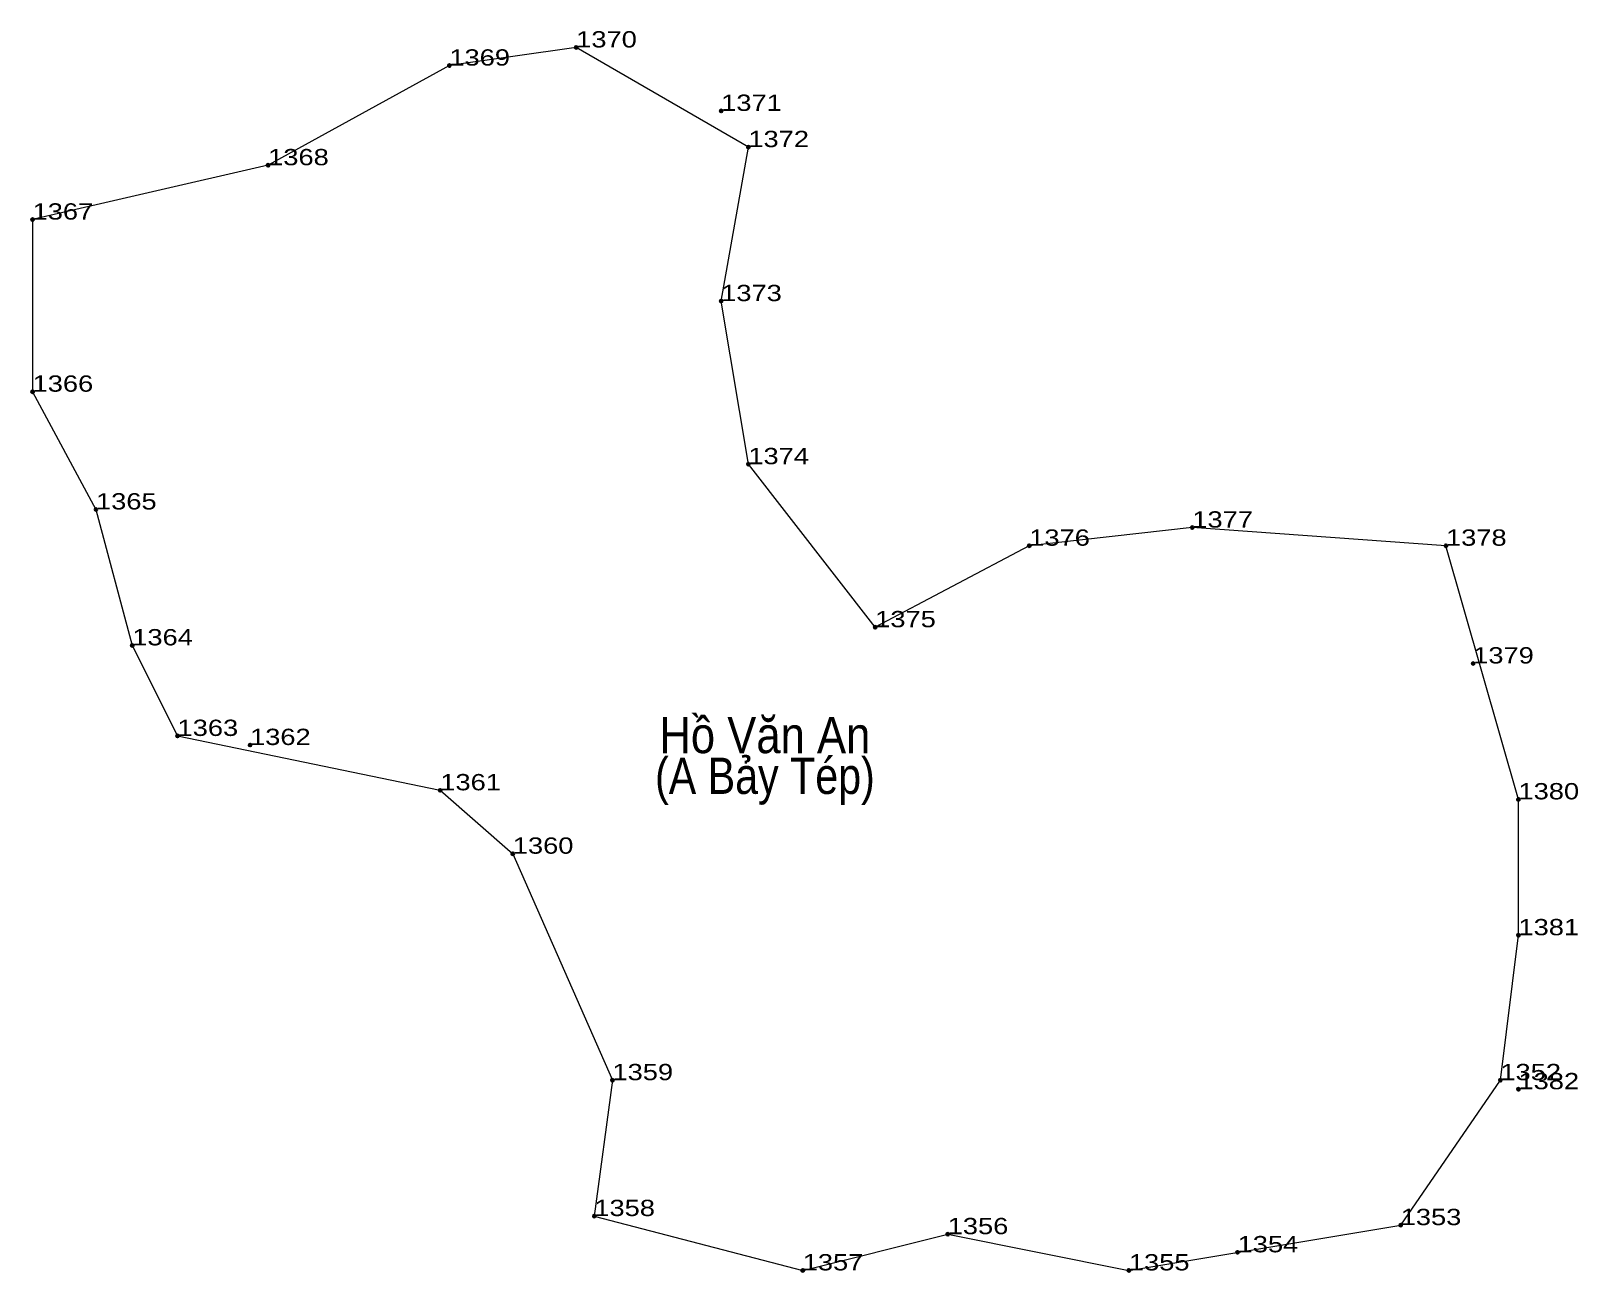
# Model space of a CAD drawing. Header units: metres. Extents: x 549244 to 555620, y 1839739 to 1842785.
# Drawn here: x 554093.8 to 554264.6, y 1839738.8 to 1839875.8 of the extents above; entities that cross this region are included whole.
import ezdxf
from ezdxf.enums import TextEntityAlignment as Align

# ---------------------------------------------------------------- set-up
doc = ezdxf.new("R2010")
doc.units = ezdxf.units.M
doc.header["$LTSCALE"] = 0.72
doc.header["$PDMODE"] = 32
doc.header["$PDSIZE"] = 0.36
doc.layers.add('10', color=7, linetype='Continuous', lineweight=13)
doc.layers.add('12', color=7, linetype='Continuous')
doc.layers.add('7', color=7, linetype='Continuous')

msp = doc.modelspace()

# ---------------------------------------------------------------- linework, layer by layer
at = {"layer": '10'}
msp.add_lwpolyline([(554187, 1839810), (554173, 1839828), (554170, 1839846), (554173, 1839863), (554154, 1839874), (554140, 1839872), (554120, 1839861), (554094, 1839855), (554094, 1839836), (554101, 1839823), (554105, 1839808), (554110, 1839798), (554139, 1839792), (554147, 1839785), (554158, 1839760), (554156, 1839745), (554179, 1839739), (554195, 1839743), (554215, 1839739), (554245, 1839744), (554256, 1839760), (554258, 1839776), (554258, 1839791), (554250, 1839819), (554222, 1839821), (554204, 1839819)], close=True, dxfattribs=at)
at = {"layer": '7'}
for p in [(554154, 1839874), (554140, 1839872), (554170, 1839867), (554173, 1839863), (554120, 1839861), (554094, 1839855), (554170, 1839846), (554094, 1839836), (554173, 1839828), (554101, 1839823), (554222, 1839821), (554204, 1839819), (554250, 1839819), (554187, 1839810), (554105, 1839808), (554253, 1839806), (554110, 1839798), (554118, 1839797), (554139, 1839792), (554258, 1839791), (554147, 1839785), (554258, 1839776), (554158, 1839760), (554256, 1839760), (554258, 1839759), (554156, 1839745), (554245, 1839744), (554195, 1839743), (554227, 1839741), (554179, 1839739), (554215, 1839739)]:
    msp.add_point(p, dxfattribs=at)

# ---------------------------------------------------------------- texts
at = {"layer": '10'}
for s, width, p in [('Hồ Văn An', 0.9, (554174.82, 1839796.1)), ('(A Bảy Tép)', 0.85, (554174.83, 1839791.6))]:
    msp.add_text(s, height=4, dxfattribs=dict(at, width=width)).set_placement(p, align=Align.CENTER)
at = {"layer": '12', "width": 1.25}
for s, p in [('1370', (554154, 1839874)), ('1370', (554154, 1839874)), ('1369', (554140, 1839872)), ('1369', (554140, 1839872)), ('1371', (554170, 1839867)), ('1371', (554170, 1839867)), ('1372', (554173, 1839863)), ('1372', (554173, 1839863)), ('1368', (554120, 1839861)), ('1368', (554120, 1839861)), ('1367', (554094, 1839855)), ('1367', (554094, 1839855)), ('1373', (554170, 1839846)), ('1373', (554170, 1839846)), ('1366', (554094, 1839836)), ('1366', (554094, 1839836)), ('1374', (554173, 1839828)), ('1374', (554173, 1839828)), ('1365', (554101, 1839823)), ('1365', (554101, 1839823)), ('1377', (554222, 1839821)), ('1377', (554222, 1839821)), ('1376', (554204, 1839819)), ('1376', (554204, 1839819)), ('1378', (554250, 1839819)), ('1378', (554250, 1839819)), ('1375', (554187, 1839810)), ('1375', (554187, 1839810)), ('1364', (554105, 1839808)), ('1364', (554105, 1839808)), ('1379', (554253, 1839806)), ('1379', (554253, 1839806)), ('1363', (554110, 1839798)), ('1363', (554110, 1839798)), ('1362', (554118, 1839797)), ('1362', (554118, 1839797)), ('1361', (554139, 1839792)), ('1361', (554139, 1839792)), ('1380', (554258, 1839791)), ('1380', (554258, 1839791)), ('1360', (554147, 1839785)), ('1360', (554147, 1839785)), ('1381', (554258, 1839776)), ('1381', (554258, 1839776)), ('1359', (554158, 1839760)), ('1359', (554158, 1839760)), ('1352', (554256, 1839760)), ('1352', (554256, 1839760)), ('1382', (554258, 1839759)), ('1382', (554258, 1839759)), ('1358', (554156, 1839745)), ('1358', (554156, 1839745)), ('1353', (554245, 1839744)), ('1353', (554245, 1839744)), ('1356', (554195, 1839743)), ('1356', (554195, 1839743)), ('1354', (554227, 1839741)), ('1354', (554227, 1839741)), ('1357', (554179, 1839739)), ('1357', (554179, 1839739)), ('1355', (554215, 1839739)), ('1355', (554215, 1839739))]:
    msp.add_text(s, height=1.8, dxfattribs=at).set_placement(p)

doc.saveas('drawing.dxf')
